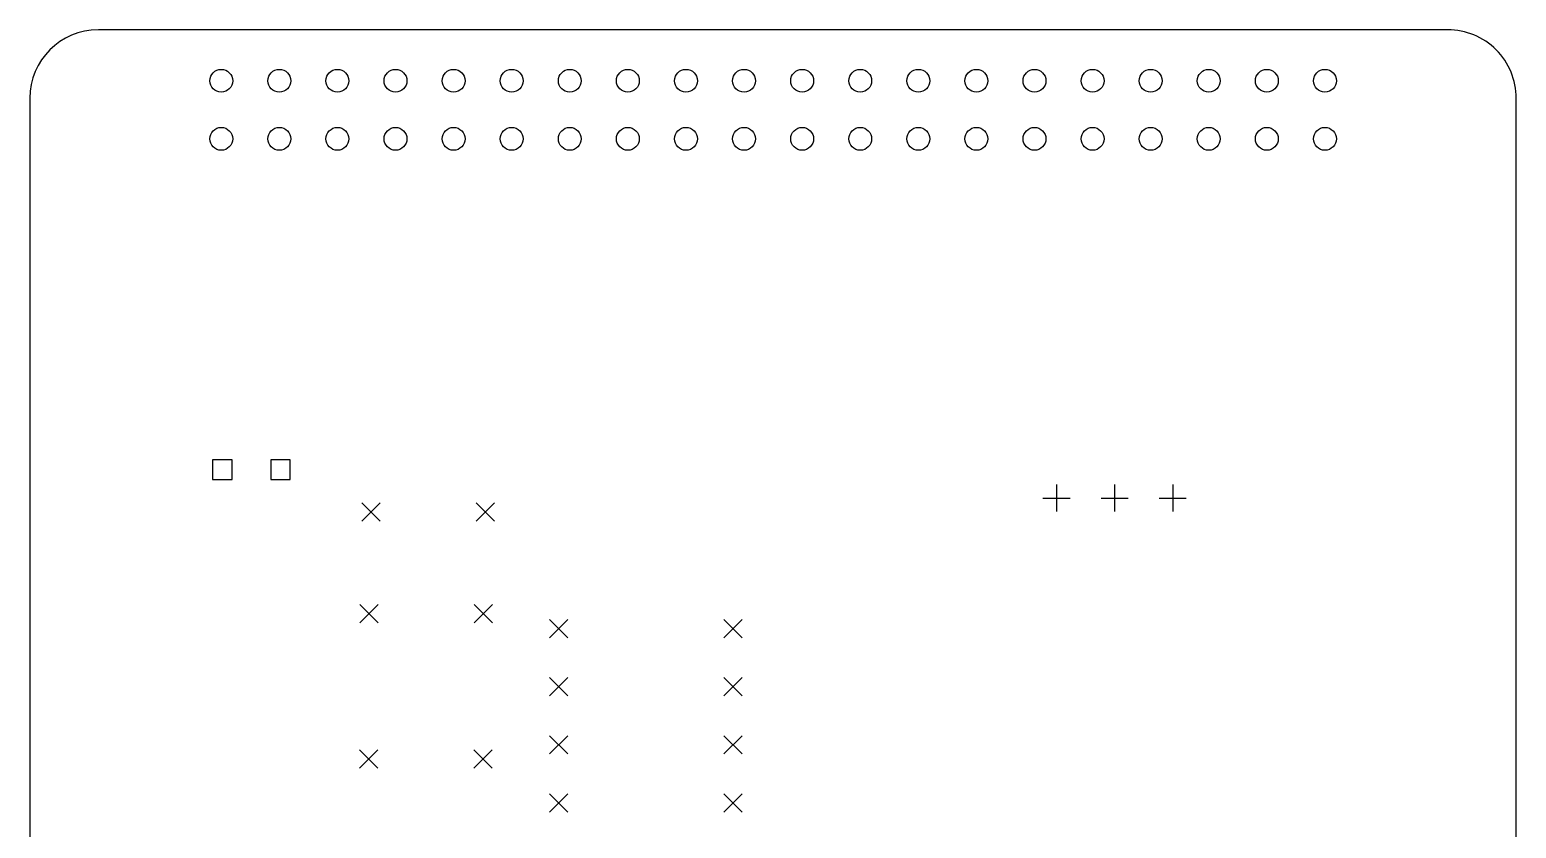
# Model space of a CAD drawing. Extents: x 77.3 to 143.5, y -132.9 to -60.8.
# Drawn here: x 78.5 to 143.5, y -95.7 to -60.8 of the extents above; entities that cross this region are included whole.
import ezdxf

# ---------------------------------------------------------------- set-up
doc = ezdxf.new("R2010")
doc.units = 0
doc.layers.add('BLACK', color=7, linetype='CONTINUOUS')

msp = doc.modelspace()

# ---------------------------------------------------------------- linework, layer by layer
at = {"layer": 'BLACK', "linetype": 'CONTINUOUS'}
for p, q in [((140.546, -60.8176), (81.5464, -60.8176)), ((78.5464, -63.8176), (78.5464, -113.818)), ((143.546, -113.823), (143.546, -63.8176)), ((87.3939, -79.6365), (86.5453, -79.6365)), ((86.5453, -79.6365), (86.5453, -80.4851)), ((87.3939, -80.4851), (87.3939, -79.6365)), ((89.9339, -79.6365), (89.0853, -79.6365)), ((89.0853, -79.6365), (89.0853, -80.4851)), ((89.9339, -80.4851), (89.9339, -79.6365)), ((86.5453, -80.4851), (87.3939, -80.4851)), ((89.0853, -80.4851), (89.9339, -80.4851)), ((123.444, -80.705), (123.444, -81.895)), ((125.984, -80.705), (125.984, -81.895)), ((128.524, -80.705), (128.524, -81.895)), ((93.072, -81.515), (93.872, -82.315)), ((93.872, -81.515), (93.072, -82.315)), ((98.072, -81.515), (98.872, -82.315)), ((98.872, -81.515), (98.072, -82.315)), ((122.849, -81.3), (124.039, -81.3)), ((125.389, -81.3), (126.579, -81.3)), ((127.929, -81.3), (129.119, -81.3)), ((92.985, -85.96), (93.785, -86.76)), ((93.785, -85.96), (92.985, -86.76)), ((97.985, -85.96), (98.785, -86.76)), ((98.785, -85.96), (97.985, -86.76)), ((101.271, -86.6148), (102.071, -87.4148)), ((102.071, -86.6148), (101.271, -87.4148)), ((108.891, -86.6148), (109.691, -87.4148)), ((109.691, -86.6148), (108.891, -87.4148)), ((101.271, -89.1548), (102.071, -89.9548)), ((102.071, -89.1548), (101.271, -89.9548)), ((108.891, -89.1548), (109.691, -89.9548)), ((109.691, -89.1548), (108.891, -89.9548)), ((101.271, -91.6948), (102.071, -92.4948)), ((102.071, -91.6948), (101.271, -92.4948)), ((108.891, -91.6948), (109.691, -92.4948)), ((109.691, -91.6948), (108.891, -92.4948)), ((92.9704, -92.31), (93.7704, -93.11)), ((93.7704, -92.31), (92.9704, -93.11)), ((97.9704, -92.31), (98.7704, -93.11)), ((98.7704, -92.31), (97.9704, -93.11)), ((101.271, -94.2348), (102.071, -95.0348)), ((102.071, -94.2348), (101.271, -95.0348)), ((108.891, -94.2348), (109.691, -95.0348)), ((109.691, -94.2348), (108.891, -95.0348))]:
    msp.add_line(p, q, dxfattribs=at)
at = {"layer": 'BLACK'}
for centre in [(86.92, -63.05), (89.46, -63.05), (92, -63.05), (94.54, -63.05), (97.08, -63.05), (99.62, -63.05), (102.16, -63.05), (104.7, -63.05), (107.24, -63.05), (109.78, -63.05), (112.32, -63.05), (114.86, -63.05), (117.4, -63.05), (119.94, -63.05), (122.48, -63.05), (125.02, -63.05), (127.56, -63.05), (130.1, -63.05), (132.64, -63.05), (135.18, -63.05), (86.92, -65.59), (89.46, -65.59), (92, -65.59), (94.54, -65.59), (97.08, -65.59), (99.62, -65.59), (102.16, -65.59), (104.7, -65.59), (107.24, -65.59), (109.78, -65.59), (112.32, -65.59), (114.86, -65.59), (117.4, -65.59), (119.94, -65.59), (122.48, -65.59), (125.02, -65.59), (127.56, -65.59), (130.1, -65.59), (132.64, -65.59), (135.18, -65.59)]:
    msp.add_circle(centre, 0.5, dxfattribs=at)
for centre, start, end in [((81.5464, -63.8176), -269.999, -180), ((140.546, -63.8176), -0.00021, 90.0008)]:
    msp.add_arc(centre, 3, start, end, dxfattribs=at)

doc.saveas('drawing.dxf')
